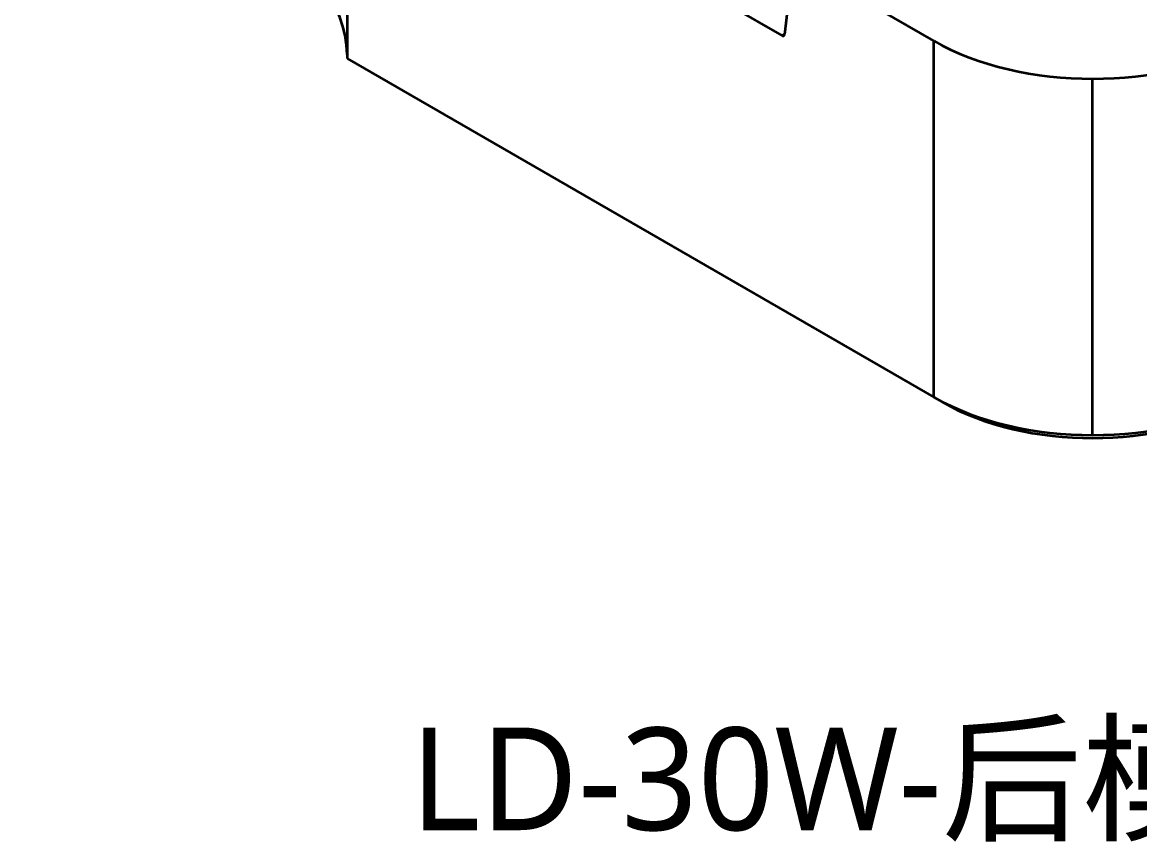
# Model space of a CAD drawing. Header units: millimetres. Extents: x 158 to 1533, y 732 to 1642.
# Drawn here: x 1154.3 to 1328.3, y 1233.2 to 1360.9 of the extents above; entities that cross this region are included whole.
import ezdxf

# ---------------------------------------------------------------- set-up
doc = ezdxf.new("R2010")
doc.units = ezdxf.units.MM
doc.layers.add('1', color=7, linetype='Continuous', true_color=0xffffff)
doc.layers.add('core', color=7, linetype='Continuous', lineweight=20)

msp = doc.modelspace()

# ---------------------------------------------------------------- linework, layer by layer
at = {"layer": '1', "color": 7, "linetype": 'Continuous', "lineweight": 35}
for p, q in [((1204.883, 1395.901), (1204.883, 1355.231)), ((1274.386, 1370.626), (1273.007, 1358.977)), ((1296.268, 1357.993), (1274.386, 1370.626)), ((1272.657, 1358.823), (1264.523, 1363.519)), ((1272.657, 1358.823), (1273.014, 1359.029)), ((1296.268, 1302.471), (1296.268, 1357.993)), ((1204.883, 1355.231), (1296.268, 1302.471)), ((1321.016, 1296.552), (1321.016, 1352.074)), ((1297.682, 1301.654), (1296.268, 1302.471))]:
    msp.add_line(p, q, dxfattribs=at)
for centre, major_axis, start_param, end_param in [((1154.846, 1355.543), (50.04, 0), 0.0107877, 1.5815802), ((1272.657, 1359.232), (-0.25, 0.433), 2.3561945, 3.7997607), ((1321.016, 1372.281), (-35, 0), 0.7853982, 2.3561945), ((1321.016, 1316.759), (-35, 0), 0.7853982, 2.3561945), ((1321.016, 1315.126), (33, 0), 3.9269908, 5.4977871)]:
    msp.add_ellipse(centre, major_axis=major_axis, ratio=0.5773503, start_param=start_param, end_param=end_param, dxfattribs=at)

# ---------------------------------------------------------------- texts
at = {"layer": 'core', "lineweight": 18, "insert": (1214.748, 1250.974), "char_height": 16, "attachment_point": 1}
msp.add_mtext_dynamic_manual_height_columns('{\\fMicrosoft YaHei|b0|i0|c134|p34;LD-30W-后模仁}', width=296.05193, gutter_width=1, heights=[0], dxfattribs=at)

doc.saveas('drawing.dxf')
